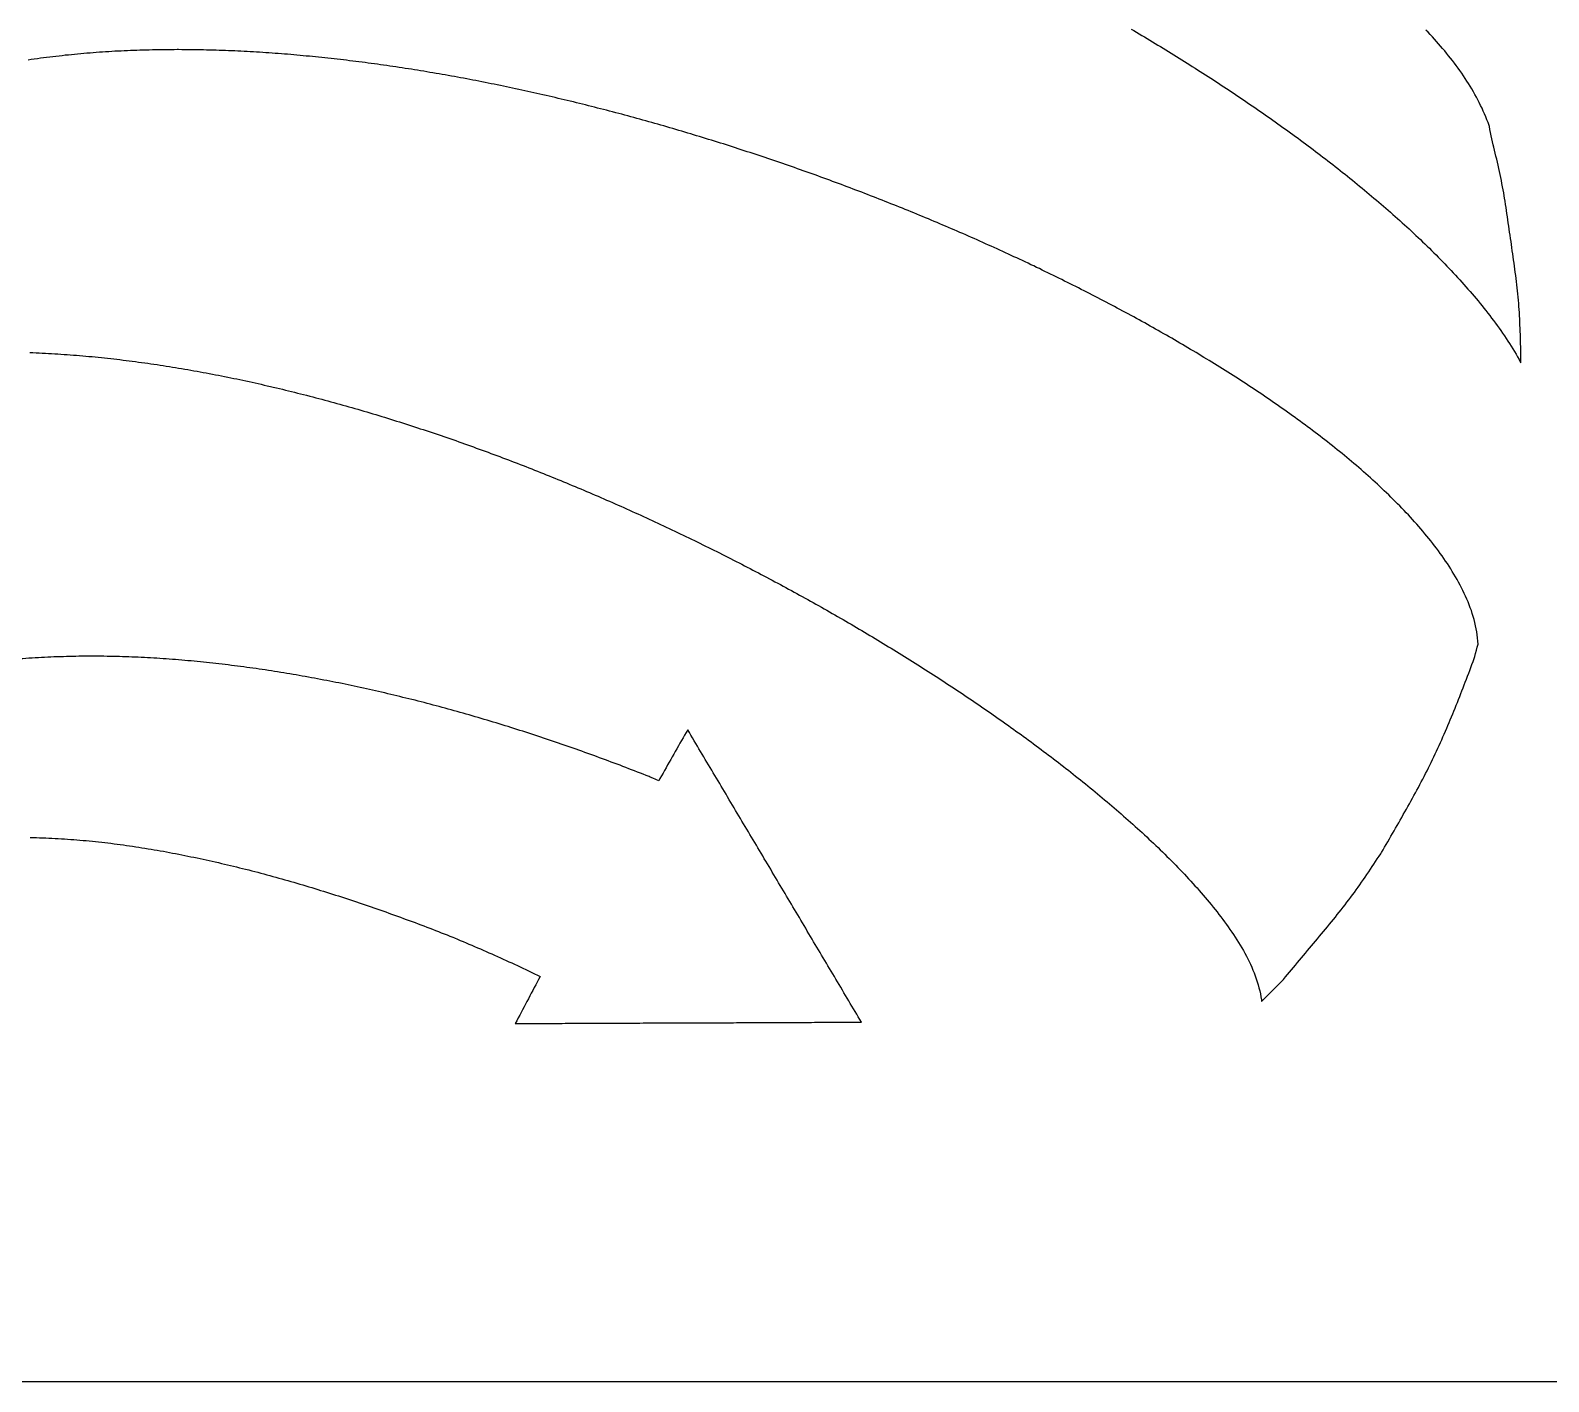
# Model space of a CAD drawing. Extents: x -72 to 0, y -77 to -39.
# Drawn here: x -44.55 to -20.2, y -77 to -55.33 of the extents above; entities that cross this region are included whole.
import ezdxf

# ---------------------------------------------------------------- set-up
doc = ezdxf.new("R2010")
doc.units = 0
doc.header["$MEASUREMENT"] = 0
doc.layers.get('0').update_dxf_attribs({"linetype": 'CONTINUOUS'})

# ---------------------------------------------------------------- blocks, each defined once
blk = doc.blocks.new('FUSION080')
at = {"color": 0}
blk.add_line((-69, -77), (-3, -77), dxfattribs=at)
for points in [[(-26.899, -55.31), (-26.856, -55.336), (-26.813, -55.361), (-26.77, -55.387), (-26.727, -55.412), (-26.684, -55.438), (-26.641, -55.464), (-26.598, -55.489), (-26.556, -55.515), (-26.513, -55.541), (-26.47, -55.567), (-26.427, -55.593), (-26.385, -55.619), (-26.342, -55.645), (-26.299, -55.671), (-26.257, -55.697), (-26.214, -55.724), (-26.172, -55.75), (-26.129, -55.776), (-26.087, -55.803), (-26.045, -55.829), (-26.002, -55.856), (-25.96, -55.883), (-25.918, -55.909), (-25.875, -55.936), (-25.833, -55.963), (-25.791, -55.99), (-25.749, -56.017), (-25.707, -56.044), (-25.665, -56.071), (-25.623, -56.098), (-25.581, -56.126), (-25.539, -56.153), (-25.497, -56.18), (-25.455, -56.208), (-25.414, -56.235), (-25.372, -56.263), (-25.33, -56.29), (-25.289, -56.318), (-25.247, -56.346), (-25.206, -56.374), (-25.164, -56.401), (-25.123, -56.429), (-25.081, -56.457), (-25.04, -56.486), (-24.999, -56.514), (-24.957, -56.542), (-24.916, -56.57), (-24.875, -56.599), (-24.834, -56.627), (-24.793, -56.656), (-24.752, -56.684), (-24.711, -56.713), (-24.67, -56.742), (-24.629, -56.771), (-24.588, -56.799), (-24.547, -56.828), (-24.507, -56.857), (-24.466, -56.887), (-24.425, -56.916), (-24.385, -56.945), (-24.344, -56.974), (-24.304, -57.004), (-24.264, -57.033), (-24.223, -57.063), (-24.183, -57.092), (-24.143, -57.122), (-24.103, -57.152), (-24.063, -57.182), (-24.023, -57.212), (-23.983, -57.242), (-23.943, -57.272), (-23.903, -57.302), (-23.863, -57.332), (-23.823, -57.363), (-23.784, -57.393), (-23.744, -57.424), (-23.705, -57.454), (-23.665, -57.485), (-23.626, -57.516), (-23.586, -57.547), (-23.547, -57.578), (-23.508, -57.609), (-23.469, -57.64), (-23.43, -57.671), (-23.391, -57.702), (-23.352, -57.734), (-23.313, -57.765), (-23.274, -57.797), (-23.236, -57.829), (-23.197, -57.86), (-23.158, -57.892), (-23.12, -57.924), (-23.082, -57.956), (-23.043, -57.988), (-23.005, -58.021), (-22.967, -58.053), (-22.929, -58.085), (-22.891, -58.118), (-22.853, -58.151), (-22.815, -58.183), (-22.778, -58.216), (-22.74, -58.249), (-22.703, -58.282), (-22.665, -58.316), (-22.628, -58.349), (-22.591, -58.382), (-22.554, -58.416), (-22.517, -58.449), (-22.48, -58.483), (-22.443, -58.517), (-22.406, -58.551), (-22.37, -58.585), (-22.333, -58.619), (-22.297, -58.654), (-22.261, -58.688), (-22.225, -58.723), (-22.189, -58.757), (-22.153, -58.792), (-22.117, -58.827), (-22.081, -58.862), (-22.046, -58.897), (-22.01, -58.933), (-21.975, -58.968), (-21.94, -59.004), (-21.905, -59.04), (-21.87, -59.076), (-21.836, -59.112), (-21.801, -59.148), (-21.767, -59.184), (-21.733, -59.221), (-21.699, -59.257), (-21.665, -59.294), (-21.631, -59.331), (-21.598, -59.368), (-21.564, -59.405), (-21.531, -59.443), (-21.498, -59.48), (-21.465, -59.518), (-21.433, -59.556), (-21.4, -59.594), (-21.368, -59.632), (-21.336, -59.671), (-21.304, -59.709), (-21.273, -59.748), (-21.242, -59.787), (-21.211, -59.826), (-21.18, -59.866), (-21.149, -59.905), (-21.119, -59.945), (-21.089, -59.985), (-21.059, -60.025), (-21.03, -60.066), (-21, -60.106), (-20.972, -60.147), (-20.943, -60.188), (-20.915, -60.23), (-20.887, -60.271), (-20.86, -60.313), (-20.832, -60.355), (-20.806, -60.397), (-20.779, -60.439), (-20.753, -60.482), (-20.728, -60.525), (-20.703, -60.568), (-20.678, -60.612), (-20.654, -60.656), (-20.65, -60.662)], [(-21.159, -56.858), (-21.176, -56.811), (-21.194, -56.764), (-21.213, -56.718), (-21.232, -56.672), (-21.252, -56.626), (-21.273, -56.581), (-21.295, -56.536), (-21.317, -56.491), (-21.34, -56.446), (-21.363, -56.402), (-21.387, -56.358), (-21.412, -56.315), (-21.437, -56.272), (-21.463, -56.229), (-21.489, -56.186), (-21.516, -56.144), (-21.543, -56.102), (-21.571, -56.061), (-21.599, -56.019), (-21.628, -55.978), (-21.657, -55.938), (-21.686, -55.897), (-21.716, -55.857), (-21.747, -55.817), (-21.777, -55.778), (-21.808, -55.739), (-21.84, -55.7), (-21.871, -55.661), (-21.904, -55.623), (-21.936, -55.585), (-21.969, -55.547), (-22.002, -55.51), (-22.035, -55.472), (-22.069, -55.435), (-22.103, -55.399), (-22.137, -55.362), (-22.172, -55.326)], [(-42.194, -55.641), (-42.244, -55.642), (-42.294, -55.642), (-42.344, -55.642), (-42.394, -55.643), (-42.444, -55.643), (-42.494, -55.644), (-42.544, -55.645), (-42.594, -55.646), (-42.644, -55.647), (-42.694, -55.648), (-42.744, -55.649), (-42.794, -55.651), (-42.844, -55.653), (-42.894, -55.654), (-42.944, -55.656), (-42.994, -55.658), (-43.044, -55.661), (-43.094, -55.663), (-43.144, -55.666), (-43.194, -55.668), (-43.244, -55.671), (-43.294, -55.674), (-43.343, -55.677), (-43.393, -55.68), (-43.443, -55.684), (-43.493, -55.688), (-43.543, -55.691), (-43.593, -55.695), (-43.643, -55.699), (-43.692, -55.703), (-43.742, -55.708), (-43.792, -55.712), (-43.842, -55.717), (-43.892, -55.722), (-43.941, -55.727), (-43.991, -55.732), (-44.041, -55.738), (-44.09, -55.743), (-44.14, -55.749), (-44.19, -55.755), (-44.239, -55.761), (-44.289, -55.767), (-44.339, -55.773), (-44.388, -55.78), (-44.438, -55.787), (-44.487, -55.794), (-44.537, -55.801), (-44.586, -55.808)], [(-21.336, -65.175), (-21.339, -65.125), (-21.344, -65.075), (-21.35, -65.025), (-21.358, -64.976), (-21.366, -64.927), (-21.377, -64.878), (-21.388, -64.829), (-21.4, -64.781), (-21.414, -64.733), (-21.429, -64.685), (-21.444, -64.637), (-21.461, -64.59), (-21.479, -64.543), (-21.497, -64.497), (-21.517, -64.451), (-21.537, -64.405), (-21.558, -64.36), (-21.579, -64.315), (-21.602, -64.27), (-21.625, -64.226), (-21.648, -64.181), (-21.672, -64.138), (-21.697, -64.094), (-21.723, -64.051), (-21.749, -64.009), (-21.775, -63.966), (-21.802, -63.924), (-21.829, -63.882), (-21.857, -63.841), (-21.886, -63.799), (-21.914, -63.758), (-21.943, -63.718), (-21.973, -63.678), (-22.003, -63.637), (-22.033, -63.598), (-22.064, -63.558), (-22.095, -63.519), (-22.126, -63.48), (-22.157, -63.441), (-22.189, -63.403), (-22.222, -63.364), (-22.254, -63.326), (-22.287, -63.288), (-22.32, -63.251), (-22.353, -63.213), (-22.386, -63.176), (-22.42, -63.139), (-22.454, -63.103), (-22.488, -63.066), (-22.523, -63.03), (-22.557, -62.994), (-22.592, -62.958), (-22.627, -62.922), (-22.663, -62.887), (-22.698, -62.852), (-22.734, -62.817), (-22.769, -62.782), (-22.805, -62.747), (-22.842, -62.713), (-22.878, -62.678), (-22.914, -62.644), (-22.951, -62.61), (-22.988, -62.576), (-23.025, -62.542), (-23.062, -62.509), (-23.099, -62.476), (-23.137, -62.442), (-23.174, -62.409), (-23.212, -62.376), (-23.25, -62.344), (-23.288, -62.311), (-23.326, -62.279), (-23.364, -62.246), (-23.402, -62.214), (-23.44, -62.182), (-23.479, -62.15), (-23.518, -62.119), (-23.556, -62.087), (-23.595, -62.056), (-23.634, -62.024), (-23.673, -61.993), (-23.713, -61.962), (-23.752, -61.931), (-23.791, -61.9), (-23.831, -61.87), (-23.87, -61.839), (-23.91, -61.809), (-23.95, -61.779), (-23.99, -61.748), (-24.03, -61.718), (-24.07, -61.688), (-24.11, -61.659), (-24.15, -61.629), (-24.19, -61.599), (-24.231, -61.57), (-24.271, -61.54), (-24.312, -61.511), (-24.352, -61.482), (-24.393, -61.453), (-24.434, -61.424), (-24.475, -61.395), (-24.516, -61.367), (-24.557, -61.338), (-24.598, -61.309), (-24.639, -61.281), (-24.68, -61.253), (-24.721, -61.225), (-24.763, -61.196), (-24.804, -61.168), (-24.846, -61.141), (-24.887, -61.113), (-24.929, -61.085), (-24.971, -61.057), (-25.012, -61.03), (-25.054, -61.002), (-25.096, -60.975), (-25.138, -60.948), (-25.18, -60.921), (-25.222, -60.894), (-25.264, -60.867), (-25.306, -60.84), (-25.348, -60.813), (-25.391, -60.786), (-25.433, -60.76), (-25.475, -60.733), (-25.518, -60.707), (-25.56, -60.681), (-25.603, -60.654), (-25.646, -60.628), (-25.688, -60.602), (-25.731, -60.576), (-25.774, -60.55), (-25.816, -60.524), (-25.859, -60.498), (-25.902, -60.473), (-25.945, -60.447), (-25.988, -60.422), (-26.031, -60.396), (-26.074, -60.371), (-26.117, -60.346), (-26.161, -60.32), (-26.204, -60.295), (-26.247, -60.27), (-26.29, -60.245), (-26.334, -60.22), (-26.377, -60.196), (-26.421, -60.171), (-26.464, -60.146), (-26.508, -60.122), (-26.551, -60.097), (-26.595, -60.073), (-26.639, -60.048), (-26.682, -60.024), (-26.726, -60), (-26.77, -59.976), (-26.814, -59.952), (-26.858, -59.928), (-26.901, -59.904), (-26.945, -59.88), (-26.989, -59.856), (-27.033, -59.832), (-27.078, -59.809), (-27.122, -59.785), (-27.166, -59.762), (-27.21, -59.738), (-27.254, -59.715), (-27.298, -59.692), (-27.343, -59.669), (-27.387, -59.645), (-27.431, -59.622), (-27.476, -59.599), (-27.52, -59.576), (-27.565, -59.553), (-27.609, -59.531), (-27.654, -59.508), (-27.698, -59.485), (-27.743, -59.463), (-27.787, -59.44), (-27.832, -59.418), (-27.877, -59.395), (-27.922, -59.373), (-27.966, -59.351), (-28.011, -59.328), (-28.056, -59.306), (-28.101, -59.284), (-28.146, -59.262), (-28.191, -59.24), (-28.236, -59.218), (-28.281, -59.197), (-28.326, -59.175), (-28.371, -59.153), (-28.416, -59.132), (-28.461, -59.11), (-28.506, -59.089), (-28.551, -59.067), (-28.596, -59.046), (-28.642, -59.024), (-28.687, -59.003), (-28.732, -58.982), (-28.778, -58.961), (-28.823, -58.94), (-28.868, -58.919), (-28.914, -58.898), (-28.959, -58.877), (-29.005, -58.856), (-29.05, -58.835), (-29.096, -58.815), (-29.141, -58.794), (-29.187, -58.774), (-29.232, -58.753), (-29.278, -58.733), (-29.324, -58.712), (-29.369, -58.692), (-29.415, -58.672), (-29.461, -58.652), (-29.507, -58.631), (-29.552, -58.611), (-29.598, -58.591), (-29.644, -58.571), (-29.69, -58.552), (-29.736, -58.532), (-29.782, -58.512), (-29.828, -58.492), (-29.874, -58.473), (-29.92, -58.453), (-29.966, -58.434), (-30.012, -58.414), (-30.058, -58.395), (-30.104, -58.375), (-30.15, -58.356), (-30.196, -58.337), (-30.242, -58.318), (-30.289, -58.299), (-30.335, -58.279), (-30.381, -58.26), (-30.427, -58.242), (-30.474, -58.223), (-30.52, -58.204), (-30.566, -58.185), (-30.613, -58.166), (-30.659, -58.148), (-30.706, -58.129), (-30.752, -58.111), (-30.798, -58.092), (-30.845, -58.074), (-30.891, -58.056), (-30.938, -58.037), (-30.985, -58.019), (-31.031, -58.001), (-31.078, -57.983), (-31.124, -57.965), (-31.171, -57.947), (-31.218, -57.929), (-31.264, -57.911), (-31.311, -57.893), (-31.358, -57.876), (-31.405, -57.858), (-31.451, -57.84), (-31.498, -57.823), (-31.545, -57.805), (-31.592, -57.788), (-31.639, -57.77), (-31.686, -57.753), (-31.733, -57.736), (-31.78, -57.719), (-31.827, -57.701), (-31.874, -57.684), (-31.921, -57.667), (-31.968, -57.65), (-32.015, -57.633), (-32.062, -57.617), (-32.109, -57.6), (-32.156, -57.583), (-32.203, -57.566), (-32.25, -57.55), (-32.297, -57.533), (-32.345, -57.517), (-32.392, -57.5), (-32.439, -57.484), (-32.486, -57.468), (-32.534, -57.451), (-32.581, -57.435), (-32.628, -57.419), (-32.676, -57.403), (-32.723, -57.387), (-32.77, -57.371), (-32.818, -57.355), (-32.865, -57.339), (-32.913, -57.324), (-32.96, -57.308), (-33.008, -57.292), (-33.055, -57.277), (-33.103, -57.261), (-33.15, -57.246), (-33.198, -57.23), (-33.245, -57.215), (-33.293, -57.2), (-33.341, -57.184), (-33.388, -57.169), (-33.436, -57.154), (-33.484, -57.139), (-33.531, -57.124), (-33.579, -57.109), (-33.627, -57.094), (-33.675, -57.08), (-33.722, -57.065), (-33.77, -57.05), (-33.818, -57.036), (-33.866, -57.021), (-33.914, -57.006), (-33.962, -56.992), (-34.009, -56.978), (-34.057, -56.963), (-34.105, -56.949), (-34.153, -56.935), (-34.201, -56.921), (-34.249, -56.907), (-34.297, -56.893), (-34.345, -56.879), (-34.393, -56.865), (-34.441, -56.851), (-34.489, -56.838), (-34.538, -56.824), (-34.586, -56.81), (-34.634, -56.797), (-34.682, -56.783), (-34.73, -56.77), (-34.778, -56.757), (-34.827, -56.743), (-34.875, -56.73), (-34.923, -56.717), (-34.971, -56.704), (-35.02, -56.691), (-35.068, -56.678), (-35.116, -56.665), (-35.164, -56.652), (-35.213, -56.64), (-35.261, -56.627), (-35.31, -56.614), (-35.358, -56.602), (-35.406, -56.589), (-35.455, -56.577), (-35.503, -56.565), (-35.552, -56.552), (-35.6, -56.54), (-35.649, -56.528), (-35.697, -56.516), (-35.746, -56.504), (-35.794, -56.492), (-35.843, -56.48), (-35.892, -56.468), (-35.94, -56.457), (-35.989, -56.445), (-36.037, -56.433), (-36.086, -56.422), (-36.135, -56.41), (-36.183, -56.399), (-36.232, -56.388), (-36.281, -56.377), (-36.33, -56.365), (-36.378, -56.354), (-36.427, -56.343), (-36.476, -56.332), (-36.525, -56.321), (-36.574, -56.311), (-36.622, -56.3), (-36.671, -56.289), (-36.72, -56.279), (-36.769, -56.268), (-36.818, -56.258), (-36.867, -56.247), (-36.916, -56.237), (-36.965, -56.227), (-37.014, -56.217), (-37.063, -56.207), (-37.112, -56.197), (-37.161, -56.187), (-37.21, -56.177), (-37.259, -56.167), (-37.308, -56.157), (-37.357, -56.148), (-37.406, -56.138), (-37.455, -56.129), (-37.504, -56.119), (-37.553, -56.11), (-37.602, -56.101), (-37.651, -56.092), (-37.701, -56.083), (-37.75, -56.074), (-37.799, -56.065), (-37.848, -56.056), (-37.897, -56.047), (-37.947, -56.039), (-37.996, -56.03), (-38.045, -56.021), (-38.095, -56.013), (-38.144, -56.005), (-38.193, -55.996), (-38.242, -55.988), (-38.292, -55.98), (-38.341, -55.972), (-38.391, -55.964), (-38.44, -55.956), (-38.489, -55.949), (-38.539, -55.941), (-38.588, -55.933), (-38.638, -55.926), (-38.687, -55.918), (-38.736, -55.911), (-38.786, -55.904), (-38.835, -55.897), (-38.885, -55.89), (-38.934, -55.883), (-38.984, -55.876), (-39.033, -55.869), (-39.083, -55.862), (-39.133, -55.856), (-39.182, -55.849), (-39.232, -55.843), (-39.281, -55.836), (-39.331, -55.83), (-39.381, -55.824), (-39.43, -55.818), (-39.48, -55.812), (-39.529, -55.806), (-39.579, -55.8), (-39.629, -55.794), (-39.678, -55.789), (-39.728, -55.783), (-39.778, -55.778), (-39.828, -55.772), (-39.877, -55.767), (-39.927, -55.762), (-39.977, -55.757), (-40.027, -55.752), (-40.076, -55.747), (-40.126, -55.743), (-40.176, -55.738), (-40.226, -55.733), (-40.275, -55.729), (-40.325, -55.725), (-40.375, -55.72), (-40.425, -55.716), (-40.475, -55.712), (-40.525, -55.708), (-40.574, -55.705), (-40.624, -55.701), (-40.674, -55.697), (-40.724, -55.694), (-40.774, -55.69), (-40.824, -55.687), (-40.874, -55.684), (-40.924, -55.681), (-40.974, -55.678), (-41.024, -55.675), (-41.073, -55.672), (-41.123, -55.67), (-41.173, -55.667), (-41.223, -55.665), (-41.273, -55.662), (-41.323, -55.66), (-41.373, -55.658), (-41.423, -55.656), (-41.473, -55.654), (-41.523, -55.653), (-41.573, -55.651), (-41.623, -55.65), (-41.673, -55.648), (-41.723, -55.647), (-41.773, -55.646), (-41.823, -55.645), (-41.873, -55.644), (-41.923, -55.643), (-41.973, -55.643), (-42.023, -55.642), (-42.073, -55.642), (-42.123, -55.642), (-42.173, -55.641), (-42.194, -55.641)], [(-21.093, -57.168), (-21.103, -57.119), (-21.114, -57.07), (-21.124, -57.021), (-21.135, -56.972), (-21.145, -56.923), (-21.155, -56.874), (-21.159, -56.858)], [(-20.916, -57.986), (-20.925, -57.937), (-20.934, -57.888), (-20.944, -57.839), (-20.953, -57.79), (-20.963, -57.741), (-20.973, -57.692), (-20.984, -57.643), (-20.994, -57.594), (-21.005, -57.545), (-21.015, -57.496), (-21.026, -57.447), (-21.037, -57.399), (-21.049, -57.35), (-21.06, -57.301), (-21.072, -57.253), (-21.084, -57.204), (-21.093, -57.168)], [(-20.65, -60.508), (-20.651, -60.458), (-20.653, -60.408), (-20.654, -60.358), (-20.655, -60.308), (-20.657, -60.258), (-20.658, -60.208), (-20.66, -60.158), (-20.662, -60.108), (-20.664, -60.058), (-20.666, -60.008), (-20.669, -59.958), (-20.671, -59.908), (-20.674, -59.858), (-20.677, -59.808), (-20.681, -59.758), (-20.685, -59.709), (-20.689, -59.659), (-20.693, -59.609), (-20.698, -59.559), (-20.703, -59.509), (-20.709, -59.46), (-20.714, -59.41), (-20.72, -59.36), (-20.726, -59.311), (-20.732, -59.261), (-20.739, -59.211), (-20.745, -59.162), (-20.752, -59.112), (-20.759, -59.063), (-20.766, -59.013), (-20.773, -58.964), (-20.78, -58.914), (-20.787, -58.865), (-20.794, -58.815), (-20.801, -58.766), (-20.808, -58.716), (-20.815, -58.667), (-20.823, -58.617), (-20.83, -58.568), (-20.837, -58.518), (-20.844, -58.469), (-20.852, -58.42), (-20.859, -58.37), (-20.866, -58.321), (-20.874, -58.271), (-20.881, -58.222), (-20.888, -58.172), (-20.896, -58.123), (-20.903, -58.073), (-20.91, -58.024), (-20.916, -57.986)], [(-44.558, -60.497), (-44.508, -60.499), (-44.458, -60.501), (-44.408, -60.503), (-44.358, -60.506), (-44.309, -60.508), (-44.259, -60.511), (-44.209, -60.514), (-44.159, -60.517), (-44.109, -60.52), (-44.059, -60.523), (-44.009, -60.527), (-43.959, -60.53), (-43.909, -60.534), (-43.86, -60.538), (-43.81, -60.542), (-43.76, -60.546), (-43.71, -60.55), (-43.66, -60.555), (-43.61, -60.559), (-43.561, -60.564), (-43.511, -60.569), (-43.461, -60.574), (-43.411, -60.579), (-43.362, -60.584), (-43.312, -60.59), (-43.262, -60.595), (-43.213, -60.601), (-43.163, -60.606), (-43.113, -60.612), (-43.064, -60.618), (-43.014, -60.624), (-42.964, -60.631), (-42.915, -60.637), (-42.865, -60.643), (-42.816, -60.65), (-42.766, -60.657), (-42.717, -60.664), (-42.667, -60.671), (-42.618, -60.678), (-42.568, -60.685), (-42.519, -60.692), (-42.469, -60.7), (-42.42, -60.707), (-42.37, -60.715), (-42.321, -60.723), (-42.272, -60.731), (-42.222, -60.739), (-42.173, -60.747), (-42.124, -60.755), (-42.074, -60.763), (-42.025, -60.772), (-41.976, -60.78), (-41.927, -60.789), (-41.877, -60.798), (-41.828, -60.807), (-41.779, -60.816), (-41.73, -60.825), (-41.681, -60.834), (-41.632, -60.844), (-41.582, -60.853), (-41.533, -60.863), (-41.484, -60.872), (-41.435, -60.882), (-41.386, -60.892), (-41.337, -60.902), (-41.288, -60.912), (-41.239, -60.922), (-41.19, -60.933), (-41.141, -60.943), (-41.093, -60.954), (-41.044, -60.964), (-40.995, -60.975), (-40.946, -60.986), (-40.897, -60.996), (-40.848, -61.007), (-40.8, -61.019), (-40.751, -61.03), (-40.702, -61.041), (-40.654, -61.052), (-40.605, -61.064), (-40.556, -61.075), (-40.508, -61.087), (-40.459, -61.099), (-40.411, -61.111), (-40.362, -61.123), (-40.313, -61.135), (-40.265, -61.147), (-40.216, -61.159), (-40.168, -61.171), (-40.12, -61.184), (-40.071, -61.196), (-40.023, -61.209), (-39.974, -61.222), (-39.926, -61.234), (-39.878, -61.247), (-39.829, -61.26), (-39.781, -61.273), (-39.733, -61.286), (-39.685, -61.299), (-39.636, -61.313), (-39.588, -61.326), (-39.54, -61.34), (-39.492, -61.353), (-39.444, -61.367), (-39.396, -61.381), (-39.348, -61.394), (-39.3, -61.408), (-39.252, -61.422), (-39.204, -61.436), (-39.156, -61.45), (-39.108, -61.465), (-39.06, -61.479), (-39.012, -61.493), (-38.964, -61.508), (-38.916, -61.522), (-38.869, -61.537), (-38.821, -61.552), (-38.773, -61.566), (-38.725, -61.581), (-38.678, -61.596), (-38.63, -61.611), (-38.582, -61.626), (-38.535, -61.642), (-38.487, -61.657), (-38.439, -61.672), (-38.392, -61.688), (-38.344, -61.703), (-38.297, -61.719), (-38.249, -61.734), (-38.202, -61.75), (-38.154, -61.766), (-38.107, -61.782), (-38.06, -61.798), (-38.012, -61.814), (-37.965, -61.83), (-37.918, -61.846), (-37.87, -61.862), (-37.823, -61.879), (-37.776, -61.895), (-37.729, -61.911), (-37.681, -61.928), (-37.634, -61.945), (-37.587, -61.961), (-37.54, -61.978), (-37.493, -61.995), (-37.446, -62.012), (-37.399, -62.029), (-37.352, -62.046), (-37.305, -62.063), (-37.258, -62.08), (-37.211, -62.097), (-37.164, -62.115), (-37.117, -62.132), (-37.07, -62.15), (-37.024, -62.167), (-36.977, -62.185), (-36.93, -62.202), (-36.883, -62.22), (-36.836, -62.238), (-36.79, -62.256), (-36.743, -62.274), (-36.696, -62.292), (-36.65, -62.31), (-36.603, -62.328), (-36.557, -62.346), (-36.51, -62.365), (-36.464, -62.383), (-36.417, -62.401), (-36.371, -62.42), (-36.324, -62.438), (-36.278, -62.457), (-36.232, -62.476), (-36.185, -62.495), (-36.139, -62.513), (-36.093, -62.532), (-36.046, -62.551), (-36, -62.57), (-35.954, -62.589), (-35.908, -62.608), (-35.862, -62.628), (-35.815, -62.647), (-35.769, -62.666), (-35.723, -62.686), (-35.677, -62.705), (-35.631, -62.725), (-35.585, -62.744), (-35.539, -62.764), (-35.493, -62.784), (-35.447, -62.803), (-35.401, -62.823), (-35.356, -62.843), (-35.31, -62.863), (-35.264, -62.883), (-35.218, -62.903), (-35.172, -62.924), (-35.127, -62.944), (-35.081, -62.964), (-35.035, -62.984), (-34.99, -63.005), (-34.944, -63.025), (-34.898, -63.046), (-34.853, -63.066), (-34.807, -63.087), (-34.762, -63.108), (-34.716, -63.129), (-34.671, -63.149), (-34.625, -63.17), (-34.58, -63.191), (-34.535, -63.212), (-34.489, -63.233), (-34.444, -63.255), (-34.399, -63.276), (-34.354, -63.297), (-34.308, -63.318), (-34.263, -63.34), (-34.218, -63.361), (-34.173, -63.383), (-34.128, -63.404), (-34.083, -63.426), (-34.038, -63.448), (-33.993, -63.469), (-33.948, -63.491), (-33.903, -63.513), (-33.858, -63.535), (-33.813, -63.557), (-33.768, -63.579), (-33.723, -63.601), (-33.678, -63.623), (-33.633, -63.645), (-33.589, -63.668), (-33.544, -63.69), (-33.499, -63.712), (-33.454, -63.735), (-33.41, -63.757), (-33.365, -63.78), (-33.321, -63.803), (-33.276, -63.825), (-33.232, -63.848), (-33.187, -63.871), (-33.143, -63.894), (-33.098, -63.917), (-33.054, -63.94), (-33.009, -63.963), (-32.965, -63.986), (-32.921, -64.009), (-32.876, -64.032), (-32.832, -64.055), (-32.788, -64.079), (-32.744, -64.102), (-32.7, -64.125), (-32.655, -64.149), (-32.611, -64.173), (-32.567, -64.196), (-32.523, -64.22), (-32.479, -64.244), (-32.435, -64.267), (-32.391, -64.291), (-32.347, -64.315), (-32.304, -64.339), (-32.26, -64.363), (-32.216, -64.387), (-32.172, -64.411), (-32.128, -64.435), (-32.085, -64.46), (-32.041, -64.484), (-31.997, -64.508), (-31.954, -64.533), (-31.91, -64.557), (-31.866, -64.582), (-31.823, -64.607), (-31.779, -64.631), (-31.736, -64.656), (-31.693, -64.681), (-31.649, -64.706), (-31.606, -64.73), (-31.562, -64.755), (-31.519, -64.78), (-31.476, -64.805), (-31.433, -64.831), (-31.39, -64.856), (-31.346, -64.881), (-31.303, -64.906), (-31.26, -64.932), (-31.217, -64.957), (-31.174, -64.983), (-31.131, -65.008), (-31.088, -65.034), (-31.045, -65.059), (-31.002, -65.085), (-30.96, -65.111), (-30.917, -65.137), (-30.874, -65.163), (-30.831, -65.189), (-30.789, -65.215), (-30.746, -65.241), (-30.703, -65.267), (-30.661, -65.293), (-30.618, -65.319), (-30.576, -65.346), (-30.533, -65.372), (-30.491, -65.399), (-30.448, -65.425), (-30.406, -65.452), (-30.364, -65.478), (-30.321, -65.505), (-30.279, -65.532), (-30.237, -65.558), (-30.195, -65.585), (-30.153, -65.612), (-30.111, -65.639), (-30.068, -65.666), (-30.026, -65.693), (-29.985, -65.721), (-29.943, -65.748), (-29.901, -65.775), (-29.859, -65.803), (-29.817, -65.83), (-29.775, -65.858), (-29.734, -65.885), (-29.692, -65.913), (-29.65, -65.94), (-29.609, -65.968), (-29.567, -65.996), (-29.526, -66.024), (-29.484, -66.052), (-29.443, -66.08), (-29.401, -66.108), (-29.36, -66.136), (-29.319, -66.164), (-29.278, -66.193), (-29.237, -66.221), (-29.195, -66.25), (-29.154, -66.278), (-29.113, -66.307), (-29.072, -66.335), (-29.031, -66.364), (-28.99, -66.393), (-28.95, -66.422), (-28.909, -66.45), (-28.868, -66.479), (-28.827, -66.508), (-28.787, -66.538), (-28.746, -66.567), (-28.706, -66.596), (-28.665, -66.625), (-28.625, -66.655), (-28.584, -66.684), (-28.544, -66.714), (-28.504, -66.743), (-28.463, -66.773), (-28.423, -66.803), (-28.383, -66.833), (-28.343, -66.863), (-28.303, -66.893), (-28.263, -66.923), (-28.223, -66.953), (-28.183, -66.983), (-28.144, -67.014), (-28.104, -67.044), (-28.064, -67.074), (-28.025, -67.105), (-27.985, -67.136), (-27.946, -67.166), (-27.906, -67.197), (-27.867, -67.228), (-27.828, -67.259), (-27.789, -67.29), (-27.75, -67.321), (-27.71, -67.352), (-27.672, -67.384), (-27.633, -67.415), (-27.594, -67.447), (-27.555, -67.478), (-27.516, -67.51), (-27.478, -67.542), (-27.439, -67.573), (-27.401, -67.605), (-27.362, -67.637), (-27.324, -67.669), (-27.286, -67.702), (-27.248, -67.734), (-27.209, -67.766), (-27.172, -67.799), (-27.134, -67.832), (-27.096, -67.864), (-27.058, -67.897), (-27.02, -67.93), (-26.983, -67.963), (-26.945, -67.996), (-26.908, -68.029), (-26.871, -68.063), (-26.834, -68.096), (-26.797, -68.13), (-26.76, -68.163), (-26.723, -68.197), (-26.686, -68.231), (-26.649, -68.265), (-26.613, -68.299), (-26.576, -68.334), (-26.54, -68.368), (-26.504, -68.402), (-26.468, -68.437), (-26.432, -68.472), (-26.396, -68.507), (-26.36, -68.542), (-26.325, -68.577), (-26.289, -68.612), (-26.254, -68.648), (-26.219, -68.683), (-26.184, -68.719), (-26.149, -68.755), (-26.114, -68.791), (-26.08, -68.827), (-26.046, -68.863), (-26.011, -68.9), (-25.977, -68.936), (-25.943, -68.973), (-25.91, -69.01), (-25.876, -69.047), (-25.843, -69.084), (-25.81, -69.122), (-25.777, -69.16), (-25.744, -69.197), (-25.712, -69.235), (-25.68, -69.274), (-25.648, -69.312), (-25.616, -69.351), (-25.584, -69.39), (-25.553, -69.429), (-25.522, -69.468), (-25.491, -69.507), (-25.461, -69.547), (-25.431, -69.587), (-25.401, -69.627), (-25.372, -69.668), (-25.343, -69.708), (-25.314, -69.749), (-25.286, -69.79), (-25.258, -69.832), (-25.23, -69.874), (-25.203, -69.916), (-25.177, -69.958), (-25.151, -70.001), (-25.125, -70.044), (-25.1, -70.087), (-25.076, -70.131), (-25.052, -70.175), (-25.03, -70.218)], [(-20.65, -60.662), (-20.65, -60.612), (-20.65, -60.562), (-20.65, -60.508)], [(-21.402, -65.418), (-21.389, -65.37), (-21.376, -65.322), (-21.363, -65.273), (-21.35, -65.225), (-21.336, -65.175)], [(-44.472, -65.396), (-44.522, -65.397), (-44.572, -65.399), (-44.622, -65.403), (-44.672, -65.407), (-44.722, -65.411), (-44.772, -65.415), (-44.822, -65.417), (-44.871, -65.418)], [(-34.629, -67.298), (-34.676, -67.28), (-34.722, -67.261), (-34.769, -67.243), (-34.816, -67.225), (-34.862, -67.207), (-34.909, -67.189), (-34.955, -67.171), (-35.002, -67.153), (-35.049, -67.135), (-35.095, -67.117), (-35.142, -67.099), (-35.189, -67.082), (-35.236, -67.064), (-35.283, -67.047), (-35.33, -67.029), (-35.376, -67.012), (-35.423, -66.995), (-35.47, -66.977), (-35.517, -66.96), (-35.564, -66.943), (-35.611, -66.926), (-35.658, -66.909), (-35.705, -66.892), (-35.753, -66.876), (-35.8, -66.859), (-35.847, -66.842), (-35.894, -66.826), (-35.941, -66.809), (-35.988, -66.793), (-36.036, -66.777), (-36.083, -66.761), (-36.13, -66.744), (-36.178, -66.728), (-36.225, -66.712), (-36.272, -66.696), (-36.32, -66.681), (-36.367, -66.665), (-36.415, -66.649), (-36.462, -66.633), (-36.51, -66.618), (-36.557, -66.602), (-36.605, -66.587), (-36.653, -66.572), (-36.7, -66.557), (-36.748, -66.541), (-36.796, -66.526), (-36.843, -66.511), (-36.891, -66.496), (-36.939, -66.482), (-36.986, -66.467), (-37.034, -66.452), (-37.082, -66.438), (-37.13, -66.423), (-37.178, -66.409), (-37.226, -66.394), (-37.274, -66.38), (-37.322, -66.366), (-37.37, -66.352), (-37.418, -66.338), (-37.466, -66.324), (-37.514, -66.31), (-37.562, -66.296), (-37.61, -66.283), (-37.658, -66.269), (-37.706, -66.255), (-37.754, -66.242), (-37.802, -66.229), (-37.851, -66.215), (-37.899, -66.202), (-37.947, -66.189), (-37.995, -66.176), (-38.044, -66.163), (-38.092, -66.15), (-38.14, -66.138), (-38.189, -66.125), (-38.237, -66.112), (-38.286, -66.1), (-38.334, -66.088), (-38.382, -66.075), (-38.431, -66.063), (-38.479, -66.051), (-38.528, -66.039), (-38.577, -66.027), (-38.625, -66.015), (-38.674, -66.003), (-38.722, -65.992), (-38.771, -65.98), (-38.82, -65.969), (-38.868, -65.957), (-38.917, -65.946), (-38.966, -65.935), (-39.014, -65.923), (-39.063, -65.912), (-39.112, -65.901), (-39.161, -65.891), (-39.21, -65.88), (-39.259, -65.869), (-39.307, -65.859), (-39.356, -65.848), (-39.405, -65.838), (-39.454, -65.828), (-39.503, -65.817), (-39.552, -65.807), (-39.601, -65.797), (-39.65, -65.787), (-39.699, -65.778), (-39.748, -65.768), (-39.797, -65.758), (-39.846, -65.749), (-39.895, -65.74), (-39.945, -65.73), (-39.994, -65.721), (-40.043, -65.712), (-40.092, -65.703), (-40.141, -65.694), (-40.19, -65.685), (-40.24, -65.677), (-40.289, -65.668), (-40.338, -65.66), (-40.388, -65.651), (-40.437, -65.643), (-40.486, -65.635), (-40.536, -65.627), (-40.585, -65.619), (-40.634, -65.611), (-40.684, -65.603), (-40.733, -65.596), (-40.783, -65.588), (-40.832, -65.581), (-40.881, -65.574), (-40.931, -65.567), (-40.98, -65.56), (-41.03, -65.553), (-41.08, -65.546), (-41.129, -65.539), (-41.179, -65.533), (-41.228, -65.526), (-41.278, -65.52), (-41.327, -65.514), (-41.377, -65.507), (-41.427, -65.501), (-41.476, -65.496), (-41.526, -65.49), (-41.576, -65.484), (-41.625, -65.479), (-41.675, -65.473), (-41.725, -65.468), (-41.775, -65.463), (-41.824, -65.458), (-41.874, -65.453), (-41.924, -65.448), (-41.974, -65.444), (-42.023, -65.439), (-42.073, -65.435), (-42.123, -65.43), (-42.173, -65.426), (-42.223, -65.422), (-42.273, -65.418), (-42.322, -65.415), (-42.372, -65.411), (-42.422, -65.408), (-42.472, -65.404), (-42.522, -65.401), (-42.572, -65.398), (-42.622, -65.395), (-42.672, -65.393), (-42.722, -65.39), (-42.772, -65.387), (-42.822, -65.385), (-42.871, -65.383), (-42.921, -65.381), (-42.971, -65.379), (-43.021, -65.377), (-43.071, -65.376), (-43.121, -65.374), (-43.171, -65.373), (-43.221, -65.372), (-43.271, -65.371), (-43.321, -65.37), (-43.371, -65.369), (-43.421, -65.369), (-43.471, -65.368), (-43.521, -65.368), (-43.571, -65.368), (-43.621, -65.368), (-43.671, -65.368), (-43.721, -65.369), (-43.771, -65.369), (-43.821, -65.37), (-43.871, -65.371), (-43.921, -65.372), (-43.971, -65.373), (-44.021, -65.375), (-44.071, -65.376), (-44.121, -65.378), (-44.171, -65.38), (-44.221, -65.382), (-44.271, -65.385), (-44.321, -65.387), (-44.371, -65.39), (-44.421, -65.393), (-44.471, -65.396), (-44.472, -65.396)], [(-34.629, -67.298), (-34.676, -67.28), (-34.722, -67.261), (-34.769, -67.243), (-34.816, -67.225), (-34.862, -67.207), (-34.909, -67.189), (-34.955, -67.171), (-35.002, -67.153), (-35.049, -67.135), (-35.095, -67.117), (-35.142, -67.099), (-35.189, -67.082), (-35.236, -67.064), (-35.283, -67.047), (-35.33, -67.029), (-35.376, -67.012), (-35.423, -66.995), (-35.47, -66.977), (-35.517, -66.96), (-35.564, -66.943), (-35.611, -66.926), (-35.658, -66.909), (-35.705, -66.892), (-35.753, -66.876), (-35.8, -66.859), (-35.847, -66.842), (-35.894, -66.826), (-35.941, -66.809), (-35.988, -66.793), (-36.036, -66.777), (-36.083, -66.761), (-36.13, -66.744), (-36.178, -66.728), (-36.225, -66.712), (-36.272, -66.696), (-36.32, -66.681), (-36.367, -66.665), (-36.415, -66.649), (-36.462, -66.633), (-36.51, -66.618), (-36.557, -66.602), (-36.605, -66.587), (-36.653, -66.572), (-36.7, -66.557), (-36.748, -66.541), (-36.796, -66.526), (-36.843, -66.511), (-36.891, -66.496), (-36.939, -66.482), (-36.986, -66.467), (-37.034, -66.452), (-37.082, -66.438), (-37.13, -66.423), (-37.178, -66.409), (-37.226, -66.394), (-37.274, -66.38), (-37.322, -66.366), (-37.37, -66.352), (-37.418, -66.338), (-37.466, -66.324), (-37.514, -66.31), (-37.562, -66.296), (-37.61, -66.283), (-37.658, -66.269), (-37.706, -66.255), (-37.754, -66.242), (-37.802, -66.229), (-37.851, -66.215), (-37.899, -66.202), (-37.947, -66.189), (-37.995, -66.176), (-38.044, -66.163), (-38.092, -66.15), (-38.14, -66.138), (-38.189, -66.125), (-38.237, -66.112), (-38.286, -66.1), (-38.334, -66.088), (-38.382, -66.075), (-38.431, -66.063), (-38.479, -66.051), (-38.528, -66.039), (-38.577, -66.027), (-38.625, -66.015), (-38.674, -66.003), (-38.722, -65.992), (-38.771, -65.98), (-38.82, -65.969), (-38.868, -65.957), (-38.917, -65.946), (-38.966, -65.935), (-39.014, -65.923), (-39.063, -65.912), (-39.112, -65.901), (-39.161, -65.891), (-39.21, -65.88), (-39.259, -65.869), (-39.307, -65.859), (-39.356, -65.848), (-39.405, -65.838), (-39.454, -65.828), (-39.503, -65.817), (-39.552, -65.807), (-39.601, -65.797), (-39.65, -65.787), (-39.699, -65.778), (-39.748, -65.768), (-39.797, -65.758), (-39.846, -65.749), (-39.895, -65.74), (-39.945, -65.73), (-39.994, -65.721), (-40.043, -65.712), (-40.092, -65.703), (-40.141, -65.694), (-40.19, -65.685), (-40.24, -65.677), (-40.289, -65.668), (-40.338, -65.66), (-40.388, -65.651), (-40.437, -65.643), (-40.486, -65.635), (-40.536, -65.627), (-40.585, -65.619), (-40.634, -65.611), (-40.684, -65.603), (-40.733, -65.596), (-40.783, -65.588), (-40.832, -65.581), (-40.881, -65.574), (-40.931, -65.567), (-40.98, -65.56), (-41.03, -65.553), (-41.08, -65.546), (-41.129, -65.539), (-41.179, -65.533), (-41.228, -65.526), (-41.278, -65.52), (-41.327, -65.514), (-41.377, -65.507), (-41.427, -65.501), (-41.476, -65.496), (-41.526, -65.49), (-41.576, -65.484), (-41.625, -65.479), (-41.675, -65.473), (-41.725, -65.468), (-41.775, -65.463), (-41.824, -65.458), (-41.874, -65.453), (-41.924, -65.448), (-41.974, -65.444), (-42.023, -65.439), (-42.073, -65.435), (-42.123, -65.43), (-42.173, -65.426), (-42.223, -65.422), (-42.273, -65.418), (-42.322, -65.415), (-42.372, -65.411), (-42.422, -65.408), (-42.472, -65.404), (-42.522, -65.401), (-42.572, -65.398), (-42.622, -65.395), (-42.672, -65.393), (-42.722, -65.39), (-42.772, -65.387), (-42.822, -65.385), (-42.871, -65.383), (-42.921, -65.381), (-42.971, -65.379), (-43.021, -65.377), (-43.071, -65.376), (-43.121, -65.374), (-43.171, -65.373), (-43.221, -65.372), (-43.271, -65.371), (-43.321, -65.37), (-43.371, -65.369), (-43.421, -65.369), (-43.471, -65.368), (-43.521, -65.368), (-43.571, -65.368), (-43.621, -65.368), (-43.671, -65.368), (-43.721, -65.369), (-43.771, -65.369), (-43.821, -65.37), (-43.871, -65.371), (-43.921, -65.372), (-43.971, -65.373), (-44.021, -65.375), (-44.071, -65.376), (-44.121, -65.378), (-44.171, -65.38), (-44.221, -65.382), (-44.271, -65.385), (-44.321, -65.387), (-44.371, -65.39), (-44.421, -65.393), (-44.471, -65.396), (-44.472, -65.396)], [(-22.884, -68.515), (-22.859, -68.471), (-22.834, -68.428), (-22.809, -68.385), (-22.784, -68.342), (-22.759, -68.298), (-22.734, -68.255), (-22.709, -68.212), (-22.684, -68.168), (-22.659, -68.125), (-22.634, -68.082), (-22.609, -68.038), (-22.585, -67.995), (-22.56, -67.952), (-22.535, -67.908), (-22.51, -67.865), (-22.486, -67.821), (-22.461, -67.777), (-22.437, -67.734), (-22.413, -67.69), (-22.388, -67.646), (-22.364, -67.603), (-22.34, -67.559), (-22.316, -67.515), (-22.293, -67.471), (-22.269, -67.427), (-22.246, -67.382), (-22.223, -67.338), (-22.2, -67.294), (-22.177, -67.249), (-22.154, -67.205), (-22.132, -67.16), (-22.109, -67.115), (-22.087, -67.07), (-22.066, -67.025), (-22.044, -66.98), (-22.023, -66.935), (-22.001, -66.89), (-21.98, -66.844), (-21.96, -66.799), (-21.939, -66.753), (-21.919, -66.708), (-21.899, -66.662), (-21.879, -66.616), (-21.859, -66.57), (-21.839, -66.524), (-21.82, -66.478), (-21.8, -66.432), (-21.781, -66.386), (-21.762, -66.34), (-21.743, -66.293), (-21.724, -66.247), (-21.705, -66.201), (-21.687, -66.154), (-21.668, -66.108), (-21.65, -66.061), (-21.631, -66.015), (-21.613, -65.968), (-21.595, -65.922), (-21.577, -65.875), (-21.559, -65.829), (-21.541, -65.782), (-21.523, -65.735), (-21.505, -65.689), (-21.487, -65.642), (-21.469, -65.595), (-21.452, -65.548), (-21.434, -65.502), (-21.416, -65.455), (-21.402, -65.418)], [(-34.01, -66.546), (-34.035, -66.59), (-34.059, -66.633), (-34.084, -66.677), (-34.109, -66.72), (-34.134, -66.764), (-34.158, -66.807), (-34.183, -66.851), (-34.208, -66.894), (-34.232, -66.938), (-34.257, -66.981), (-34.282, -67.024), (-34.306, -67.068), (-34.331, -67.111), (-34.356, -67.155), (-34.38, -67.198), (-34.405, -67.242), (-34.43, -67.285), (-34.454, -67.329), (-34.475, -67.365)], [(-31.223, -71.235), (-31.249, -71.192), (-31.274, -71.149), (-31.3, -71.106), (-31.325, -71.063), (-31.351, -71.02), (-31.376, -70.977), (-31.402, -70.935), (-31.427, -70.892), (-31.453, -70.849), (-31.479, -70.806), (-31.504, -70.763), (-31.53, -70.72), (-31.555, -70.677), (-31.581, -70.634), (-31.606, -70.591), (-31.632, -70.548), (-31.657, -70.505), (-31.683, -70.462), (-31.708, -70.419), (-31.734, -70.376), (-31.76, -70.333), (-31.785, -70.29), (-31.811, -70.247), (-31.836, -70.204), (-31.862, -70.161), (-31.887, -70.118), (-31.913, -70.075), (-31.938, -70.032), (-31.964, -69.989), (-31.99, -69.946), (-32.015, -69.903), (-32.041, -69.86), (-32.066, -69.817), (-32.092, -69.774), (-32.117, -69.731), (-32.143, -69.688), (-32.168, -69.645), (-32.194, -69.602), (-32.219, -69.559), (-32.245, -69.516), (-32.271, -69.473), (-32.296, -69.43), (-32.322, -69.387), (-32.347, -69.344), (-32.373, -69.301), (-32.398, -69.258), (-32.424, -69.215), (-32.449, -69.172), (-32.475, -69.129), (-32.5, -69.086), (-32.526, -69.043), (-32.552, -69), (-32.577, -68.957), (-32.603, -68.914), (-32.628, -68.871), (-32.654, -68.828), (-32.679, -68.785), (-32.705, -68.742), (-32.73, -68.699), (-32.756, -68.656), (-32.781, -68.614), (-32.807, -68.571), (-32.833, -68.528), (-32.858, -68.485), (-32.884, -68.442), (-32.909, -68.399), (-32.935, -68.356), (-32.96, -68.313), (-32.986, -68.27), (-33.011, -68.227), (-33.037, -68.184), (-33.062, -68.141), (-33.088, -68.098), (-33.114, -68.055), (-33.139, -68.012), (-33.165, -67.969), (-33.19, -67.926), (-33.216, -67.883), (-33.241, -67.84), (-33.267, -67.797), (-33.292, -67.754), (-33.318, -67.711), (-33.343, -67.668), (-33.369, -67.625), (-33.395, -67.582), (-33.42, -67.539), (-33.446, -67.496), (-33.471, -67.453), (-33.497, -67.41), (-33.522, -67.367), (-33.548, -67.324), (-33.573, -67.281), (-33.599, -67.238), (-33.624, -67.195), (-33.65, -67.152), (-33.676, -67.109), (-33.701, -67.066), (-33.727, -67.023), (-33.752, -66.98), (-33.778, -66.937), (-33.803, -66.894), (-33.829, -66.851), (-33.854, -66.808), (-33.88, -66.765), (-33.905, -66.722), (-33.931, -66.679), (-33.957, -66.636), (-33.982, -66.593), (-34.01, -66.546)], [(-34.475, -67.365), (-34.521, -67.345), (-34.567, -67.325), (-34.612, -67.305), (-34.629, -67.298)], [(-44.553, -68.276), (-44.503, -68.277), (-44.453, -68.277), (-44.403, -68.279), (-44.353, -68.28), (-44.303, -68.282), (-44.253, -68.284), (-44.203, -68.286), (-44.153, -68.288), (-44.103, -68.291), (-44.053, -68.294), (-44.003, -68.297), (-43.953, -68.3), (-43.903, -68.304), (-43.854, -68.308), (-43.804, -68.311), (-43.754, -68.316), (-43.704, -68.32), (-43.654, -68.325), (-43.605, -68.329), (-43.555, -68.334), (-43.505, -68.339), (-43.455, -68.345), (-43.406, -68.35), (-43.356, -68.356), (-43.306, -68.362), (-43.257, -68.368), (-43.207, -68.374), (-43.158, -68.381), (-43.108, -68.387), (-43.058, -68.394), (-43.009, -68.401), (-42.959, -68.408), (-42.91, -68.415), (-42.86, -68.423), (-42.811, -68.43), (-42.762, -68.438), (-42.712, -68.446), (-42.663, -68.454), (-42.614, -68.462), (-42.564, -68.471), (-42.515, -68.479), (-42.466, -68.488), (-42.417, -68.496), (-42.367, -68.505), (-42.318, -68.514), (-42.269, -68.524), (-42.22, -68.533), (-42.171, -68.542), (-42.122, -68.552), (-42.073, -68.562), (-42.024, -68.572), (-41.975, -68.582), (-41.926, -68.592), (-41.877, -68.602), (-41.828, -68.613), (-41.779, -68.623), (-41.73, -68.634), (-41.681, -68.645), (-41.633, -68.655), (-41.584, -68.666), (-41.535, -68.678), (-41.486, -68.689), (-41.438, -68.7), (-41.389, -68.712), (-41.34, -68.723), (-41.292, -68.735), (-41.243, -68.747), (-41.195, -68.759), (-41.146, -68.771), (-41.098, -68.783), (-41.049, -68.795), (-41.001, -68.808), (-40.952, -68.82), (-40.904, -68.833), (-40.856, -68.846), (-40.807, -68.859), (-40.759, -68.872), (-40.711, -68.885), (-40.662, -68.898), (-40.614, -68.911), (-40.566, -68.924), (-40.518, -68.938), (-40.47, -68.951), (-40.422, -68.965), (-40.374, -68.979), (-40.326, -68.993), (-40.278, -69.007), (-40.23, -69.021), (-40.182, -69.035), (-40.134, -69.049), (-40.086, -69.063), (-40.038, -69.078), (-39.99, -69.092), (-39.942, -69.107), (-39.895, -69.122), (-39.847, -69.137), (-39.799, -69.152), (-39.751, -69.167), (-39.704, -69.182), (-39.656, -69.197), (-39.608, -69.212), (-39.561, -69.228), (-39.513, -69.243), (-39.466, -69.259), (-39.418, -69.274), (-39.371, -69.29), (-39.323, -69.306), (-39.276, -69.322), (-39.229, -69.338), (-39.181, -69.354), (-39.134, -69.37), (-39.087, -69.386), (-39.04, -69.403), (-38.992, -69.419), (-38.945, -69.436), (-38.898, -69.452), (-38.851, -69.469), (-38.804, -69.486), (-38.757, -69.503), (-38.71, -69.519), (-38.663, -69.536), (-38.616, -69.554), (-38.569, -69.571), (-38.522, -69.588), (-38.475, -69.605), (-38.428, -69.623), (-38.381, -69.64), (-38.334, -69.658), (-38.288, -69.676), (-38.241, -69.693), (-38.194, -69.711), (-38.147, -69.729), (-38.101, -69.747), (-38.054, -69.765), (-38.008, -69.783), (-37.961, -69.802), (-37.915, -69.82), (-37.868, -69.838), (-37.822, -69.857), (-37.775, -69.875), (-37.748, -69.886)], [(-24.455, -70.55), (-24.423, -70.511), (-24.391, -70.473), (-24.358, -70.435), (-24.326, -70.396), (-24.294, -70.358), (-24.262, -70.32), (-24.23, -70.281), (-24.198, -70.243), (-24.166, -70.205), (-24.134, -70.166), (-24.102, -70.128), (-24.07, -70.089), (-24.038, -70.051), (-24.006, -70.013), (-23.974, -69.974), (-23.942, -69.936), (-23.91, -69.897), (-23.878, -69.859), (-23.846, -69.82), (-23.814, -69.782), (-23.782, -69.743), (-23.75, -69.705), (-23.719, -69.666), (-23.687, -69.627), (-23.656, -69.589), (-23.624, -69.55), (-23.593, -69.511), (-23.562, -69.472), (-23.53, -69.432), (-23.5, -69.393), (-23.469, -69.354), (-23.438, -69.314), (-23.408, -69.274), (-23.378, -69.234), (-23.348, -69.194), (-23.319, -69.154), (-23.289, -69.113), (-23.26, -69.073), (-23.232, -69.032), (-23.203, -68.991), (-23.175, -68.95), (-23.146, -68.908), (-23.118, -68.867), (-23.09, -68.826), (-23.062, -68.784), (-23.035, -68.742), (-23.007, -68.701), (-22.979, -68.659), (-22.952, -68.617), (-22.924, -68.576), (-22.897, -68.534), (-22.884, -68.515)], [(-37.748, -69.886), (-37.702, -69.905), (-37.656, -69.924), (-37.61, -69.944), (-37.564, -69.963), (-37.518, -69.983), (-37.472, -70.002), (-37.426, -70.022), (-37.38, -70.042), (-37.334, -70.062), (-37.288, -70.082), (-37.242, -70.102), (-37.197, -70.122), (-37.151, -70.142), (-37.105, -70.163), (-37.06, -70.183), (-37.014, -70.204), (-36.969, -70.224), (-36.923, -70.245), (-36.878, -70.266), (-36.832, -70.287), (-36.787, -70.308), (-36.741, -70.329), (-36.696, -70.35), (-36.651, -70.371), (-36.606, -70.393), (-36.56, -70.414), (-36.554, -70.417)], [(-25.03, -70.218), (-25.008, -70.263), (-24.986, -70.308), (-24.966, -70.354), (-24.946, -70.4), (-24.927, -70.446), (-24.91, -70.493), (-24.893, -70.54), (-24.877, -70.587), (-24.863, -70.635), (-24.85, -70.683), (-24.838, -70.732), (-24.827, -70.781), (-24.819, -70.83), (-24.811, -70.88), (-24.809, -70.904)], [(-36.377, -70.505), (-36.4, -70.55), (-36.424, -70.594), (-36.447, -70.638), (-36.47, -70.682), (-36.494, -70.726), (-36.517, -70.771), (-36.541, -70.815), (-36.564, -70.859), (-36.587, -70.903), (-36.611, -70.947), (-36.634, -70.992), (-36.658, -71.036), (-36.681, -71.08), (-36.704, -71.124), (-36.728, -71.168), (-36.751, -71.212), (-36.775, -71.258)], [(-36.554, -70.417), (-36.509, -70.439), (-36.464, -70.462), (-36.42, -70.484), (-36.377, -70.505)], [(-24.809, -70.904), (-24.773, -70.868), (-24.738, -70.833), (-24.703, -70.798), (-24.667, -70.762), (-24.632, -70.727), (-24.596, -70.691), (-24.561, -70.656), (-24.526, -70.621), (-24.49, -70.585), (-24.455, -70.55)], [(-36.775, -71.258), (-36.725, -71.257), (-36.675, -71.257), (-36.625, -71.257), (-36.575, -71.257), (-36.525, -71.257), (-36.475, -71.256), (-36.425, -71.256), (-36.375, -71.256), (-36.325, -71.256), (-36.275, -71.256), (-36.225, -71.255), (-36.175, -71.255), (-36.125, -71.255), (-36.075, -71.255), (-36.025, -71.255), (-35.975, -71.254), (-35.925, -71.254), (-35.875, -71.254), (-35.825, -71.254), (-35.775, -71.254), (-35.725, -71.253), (-35.675, -71.253), (-35.625, -71.253), (-35.575, -71.253), (-35.525, -71.253), (-35.475, -71.252), (-35.425, -71.252), (-35.375, -71.252), (-35.325, -71.252), (-35.275, -71.252), (-35.225, -71.251), (-35.175, -71.251), (-35.125, -71.251), (-35.075, -71.251), (-35.025, -71.251), (-34.975, -71.25), (-34.925, -71.25), (-34.875, -71.25), (-34.825, -71.25), (-34.775, -71.25), (-34.725, -71.249), (-34.675, -71.249), (-34.625, -71.249), (-34.575, -71.249), (-34.525, -71.249), (-34.475, -71.248), (-34.425, -71.248), (-34.375, -71.248), (-34.325, -71.248), (-34.275, -71.248), (-34.225, -71.247), (-34.175, -71.247), (-34.125, -71.247), (-34.075, -71.247), (-34.025, -71.247), (-33.975, -71.246), (-33.925, -71.246), (-33.875, -71.246), (-33.825, -71.246), (-33.775, -71.246), (-33.725, -71.245), (-33.675, -71.245), (-33.625, -71.245), (-33.575, -71.245), (-33.525, -71.245), (-33.475, -71.244), (-33.425, -71.244), (-33.375, -71.244), (-33.325, -71.244), (-33.275, -71.244), (-33.225, -71.243), (-33.175, -71.243), (-33.125, -71.243), (-33.075, -71.243), (-33.025, -71.243), (-32.975, -71.242), (-32.925, -71.242), (-32.875, -71.242), (-32.825, -71.242), (-32.775, -71.242), (-32.725, -71.241), (-32.675, -71.241), (-32.625, -71.241), (-32.575, -71.241), (-32.525, -71.241), (-32.475, -71.24), (-32.425, -71.24), (-32.375, -71.24), (-32.325, -71.24), (-32.275, -71.24), (-32.225, -71.239), (-32.175, -71.239), (-32.125, -71.239), (-32.075, -71.239), (-32.025, -71.239), (-31.975, -71.238), (-31.925, -71.238), (-31.875, -71.238), (-31.825, -71.238), (-31.775, -71.238), (-31.725, -71.237), (-31.675, -71.237), (-31.625, -71.237), (-31.575, -71.237), (-31.525, -71.237), (-31.475, -71.236), (-31.425, -71.236), (-31.375, -71.236), (-31.325, -71.236), (-31.275, -71.236), (-31.223, -71.235)], [(-36.775, -71.258), (-36.725, -71.257), (-36.675, -71.257), (-36.625, -71.257), (-36.575, -71.257), (-36.525, -71.257), (-36.475, -71.256), (-36.425, -71.256), (-36.375, -71.256), (-36.325, -71.256), (-36.275, -71.256), (-36.225, -71.255), (-36.175, -71.255), (-36.125, -71.255), (-36.075, -71.255), (-36.025, -71.255), (-35.975, -71.254), (-35.925, -71.254), (-35.875, -71.254), (-35.825, -71.254), (-35.775, -71.254), (-35.725, -71.253), (-35.675, -71.253), (-35.625, -71.253), (-35.575, -71.253), (-35.525, -71.253), (-35.475, -71.252), (-35.425, -71.252), (-35.375, -71.252), (-35.325, -71.252), (-35.275, -71.252), (-35.225, -71.251), (-35.175, -71.251), (-35.125, -71.251), (-35.075, -71.251), (-35.025, -71.251), (-34.975, -71.25), (-34.925, -71.25), (-34.875, -71.25), (-34.825, -71.25), (-34.775, -71.25), (-34.725, -71.249), (-34.675, -71.249), (-34.625, -71.249), (-34.575, -71.249), (-34.525, -71.249), (-34.475, -71.248), (-34.425, -71.248), (-34.375, -71.248), (-34.325, -71.248), (-34.275, -71.248), (-34.225, -71.247), (-34.175, -71.247), (-34.125, -71.247), (-34.075, -71.247), (-34.025, -71.247), (-33.975, -71.246), (-33.925, -71.246), (-33.875, -71.246), (-33.825, -71.246), (-33.775, -71.246), (-33.725, -71.245), (-33.675, -71.245), (-33.625, -71.245), (-33.575, -71.245), (-33.525, -71.245), (-33.475, -71.244), (-33.425, -71.244), (-33.375, -71.244), (-33.325, -71.244), (-33.275, -71.244), (-33.225, -71.243), (-33.175, -71.243), (-33.125, -71.243), (-33.075, -71.243), (-33.025, -71.243), (-32.975, -71.242), (-32.925, -71.242), (-32.875, -71.242), (-32.825, -71.242), (-32.775, -71.242), (-32.725, -71.241), (-32.675, -71.241), (-32.625, -71.241), (-32.575, -71.241), (-32.525, -71.241), (-32.475, -71.24), (-32.425, -71.24), (-32.375, -71.24), (-32.325, -71.24), (-32.275, -71.24), (-32.225, -71.239), (-32.175, -71.239), (-32.125, -71.239), (-32.075, -71.239), (-32.025, -71.239), (-31.975, -71.238), (-31.925, -71.238), (-31.875, -71.238), (-31.825, -71.238), (-31.775, -71.238), (-31.725, -71.237), (-31.675, -71.237), (-31.625, -71.237), (-31.575, -71.237), (-31.525, -71.237), (-31.475, -71.236), (-31.425, -71.236), (-31.375, -71.236), (-31.325, -71.236), (-31.275, -71.236), (-31.223, -71.235)]]:
    blk.add_lwpolyline(points, dxfattribs=at)

msp = doc.modelspace()

# ---------------------------------------------------------------- block references
at = {"color": 0}
msp.add_blockref('FUSION080', (0, 0), dxfattribs=at)

doc.saveas('drawing.dxf')
